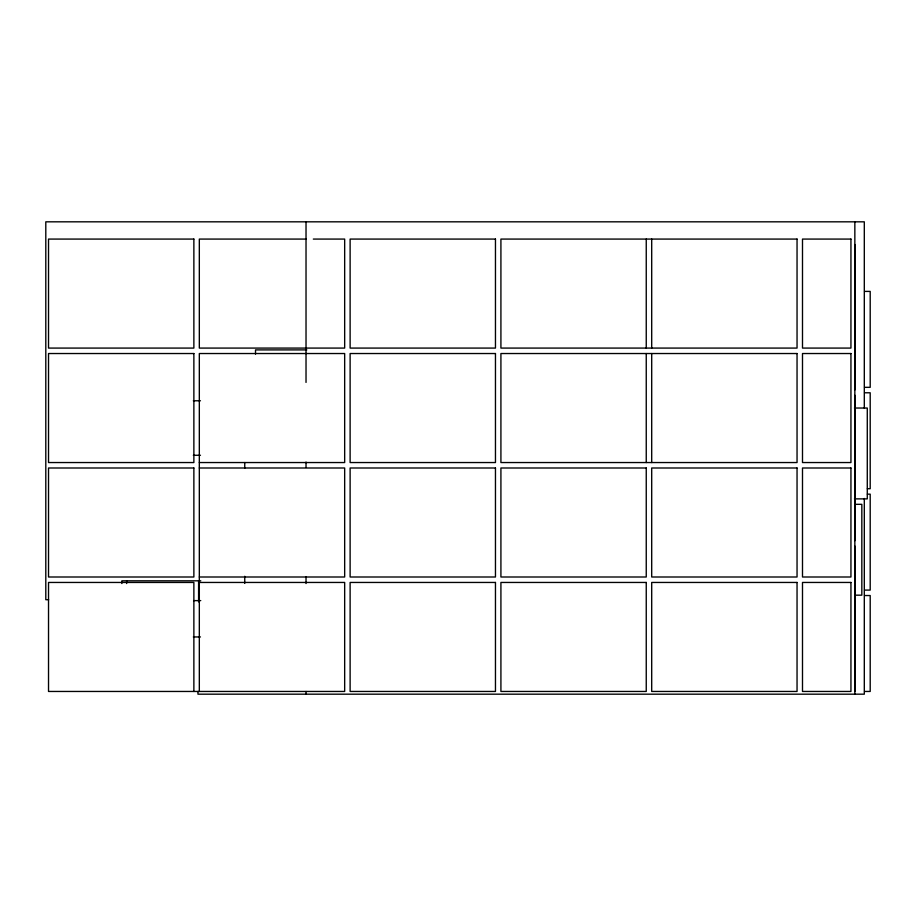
<?xml version="1.0" encoding="UTF-8"?>
<svg xmlns="http://www.w3.org/2000/svg" width="916" height="916" viewBox="0 0 916 916"><rect width="100%" height="100%" fill="white"/><g stroke="black" fill="none" stroke-linecap="round" stroke-linejoin="round"><path stroke-width="1.37" d="M306.196 239.076L199.322 239.076L199.322 348.08L344.668 348.08L344.668 239.076L313.318 239.076M864.555 291.403L870.2 291.403L870.2 387.331L864.555 387.331M306.814 349.901L255.518 349.901L255.518 354.16M864.555 392.781L870.2 392.781L870.2 488.709L867.383 488.709M193.345 400.773L200.467 400.773M854.456 408.032L867.28 408.032L867.28 498.877L854.456 498.877M193.345 455.275L200.467 455.275M199.322 462.546L344.668 462.546L344.668 353.53L199.322 353.53L199.322 691.454M199.322 467.996L344.668 467.996L344.668 577L199.322 577M867.383 494.159L870.2 494.159L870.2 590.087L864.555 590.087M854.708 504.327L861.83 504.327L861.83 595.171L854.708 595.171M200.776 580.813L121.874 580.813L121.874 583.515M199.322 582.45L344.668 582.45L344.668 691.454L48.525 691.454L48.525 582.45L193.871 582.45L193.871 691.454M864.555 595.537L870.2 595.537L870.2 691.454L864.555 691.454M48.617 599.705L45.8 599.705L45.8 221.821L864.303 221.821L864.303 408.067M193.619 600.621L200.753 600.621M193.345 636.952L200.467 636.952M864.303 498.487L864.303 694.179L197.959 694.179L197.959 691.488M854.937 244.526L854.937 389.873M854.937 395.323L854.937 540.669M854.937 546.119L854.937 691.454M854.846 221.821L854.846 694.179M651.7 239.076L651.7 348.08M651.7 353.53L651.7 462.546M646.249 239.076L646.249 348.08M646.249 353.53L646.249 462.546M306.024 221.821L306.024 382.419M306.024 462.053L306.024 467.446M306.024 576.771L306.024 583.515M306.024 691.488L306.024 694.179M244.744 462.546L244.744 468.236M244.744 576.29L244.744 583.412M198.589 580.721L198.589 601.881M126.648 580.721L126.648 583.538M193.871 239.076L48.525 239.076L48.525 348.08L193.871 348.08L193.871 239.076M495.464 239.076L350.118 239.076L350.118 348.08L495.464 348.08L495.464 239.076M797.046 239.076L500.915 239.076L500.915 348.08L797.046 348.08L797.046 239.076M850.941 239.076L802.496 239.076L802.496 348.08L850.941 348.08L850.941 239.076M193.871 353.53L48.525 353.53L48.525 462.546L193.871 462.546L193.871 353.53M495.464 353.53L350.118 353.53L350.118 462.546L495.464 462.546L495.464 353.53M797.046 353.53L500.915 353.53L500.915 462.546L797.046 462.546L797.046 353.53M850.941 353.53L802.496 353.53L802.496 462.546L850.941 462.546L850.941 353.53M193.871 467.996L48.525 467.996L48.525 577L193.871 577L193.871 467.996M495.464 467.996L350.118 467.996L350.118 577L495.464 577L495.464 467.996M646.249 467.996L500.915 467.996L500.915 577L646.249 577L646.249 467.996M797.046 467.996L651.7 467.996L651.7 577L797.046 577L797.046 467.996M850.941 467.996L802.496 467.996L802.496 577L850.941 577L850.941 467.996M495.464 582.45L350.118 582.45L350.118 691.454L495.464 691.454L495.464 582.45M646.249 582.45L500.915 582.45L500.915 691.454L646.249 691.454L646.249 582.45M797.046 582.45L651.7 582.45L651.7 691.454L797.046 691.454L797.046 582.45M850.941 582.45L802.496 582.45L802.496 691.454L850.941 691.454L850.941 582.45"/></g></svg>
